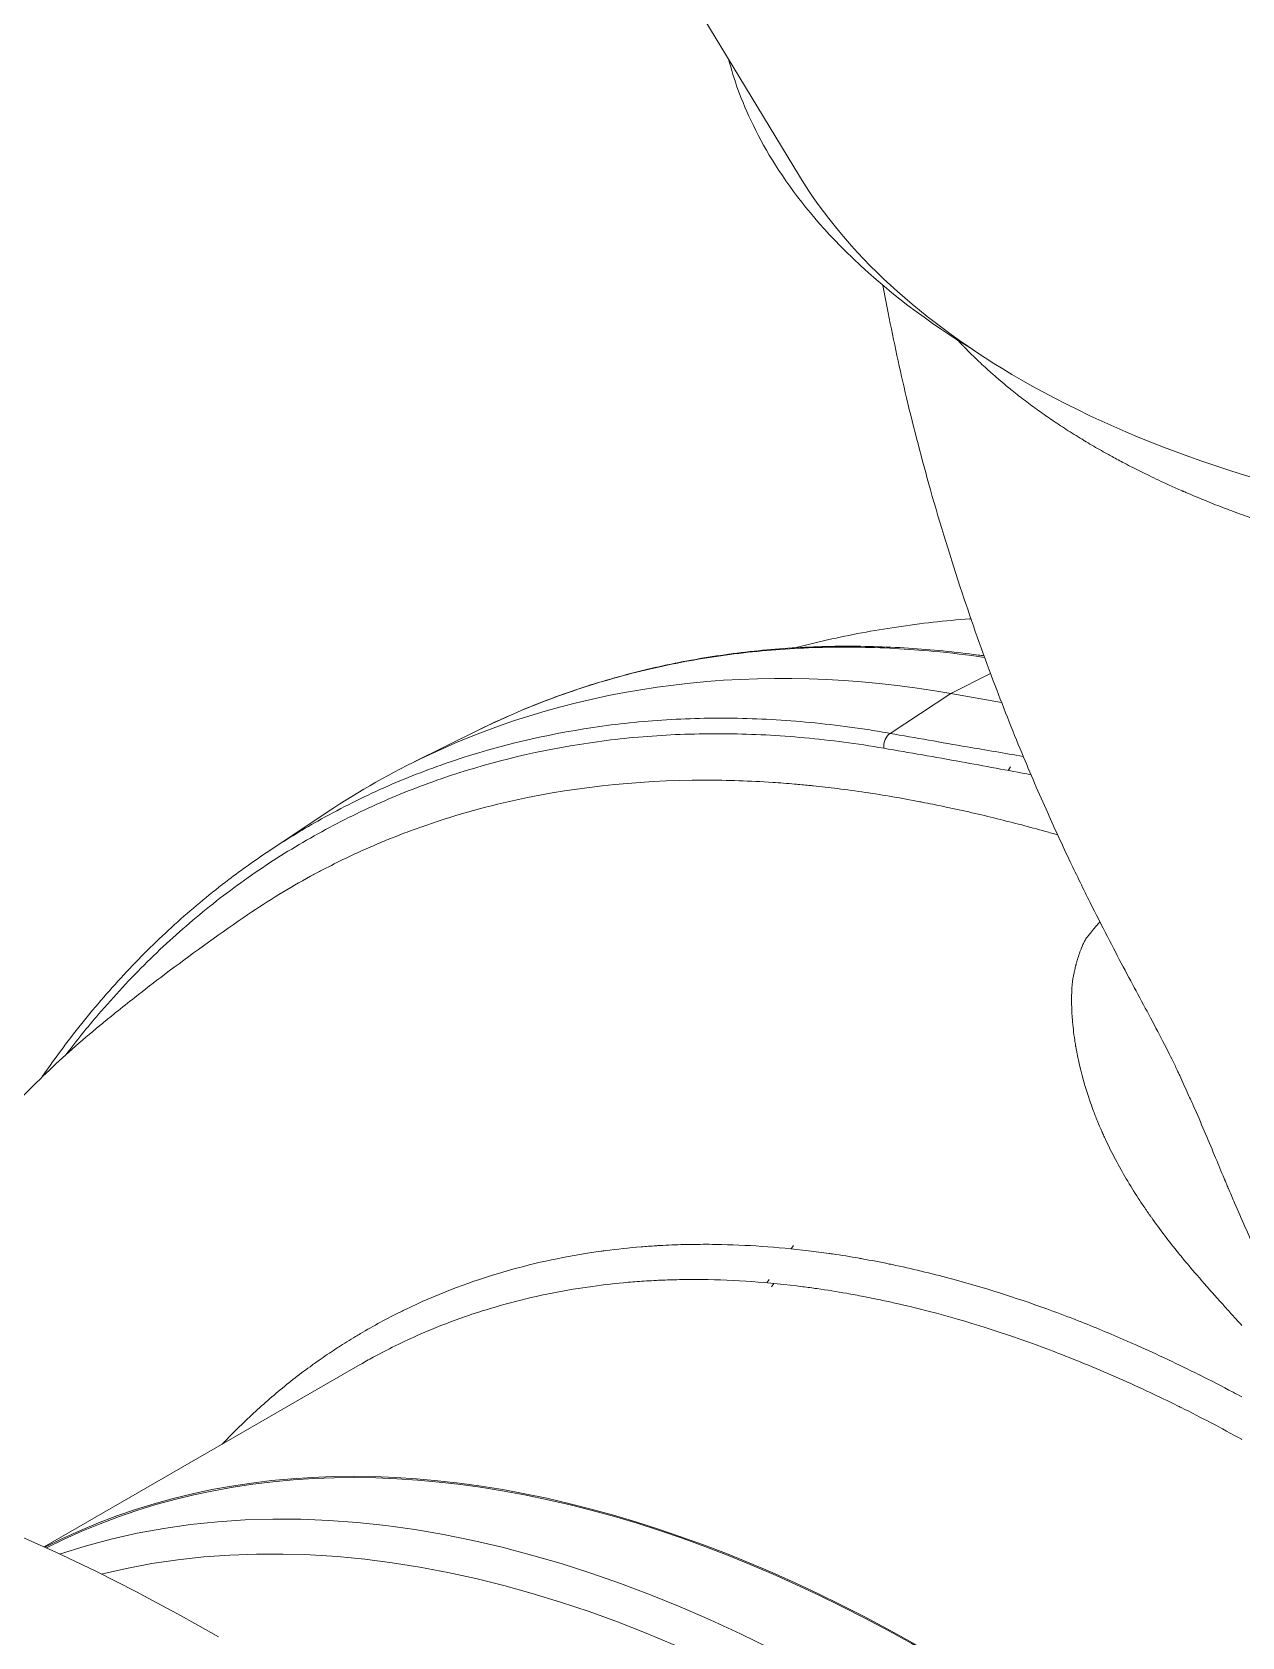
# Model space of a CAD drawing. Header units: millimetres. Extents: x -2122 to 22797, y 3569 to 89276.
# Drawn here: x 8869.5 to 9050.4, y 79889 to 80128.9 of the extents above; entities that cross this region are included whole.
import ezdxf

# ---------------------------------------------------------------- set-up
doc = ezdxf.new("R2010")
doc.units = ezdxf.units.MM
doc.header["$LTSCALE"] = 20
doc.layers.add('IA-TRAZ', color=8, linetype='Continuous', lineweight=5)

# ---------------------------------------------------------------- blocks, each defined once
blk = doc.blocks.new('A$C6cb7b9ed')
at = {"color": 0, "linetype": 'Continuous', "lineweight": 0, "extrusion": (2.77556e-16, 0.816497, 0.57735)}
for p, q in [((514.46, 4140.92), (420.09, 4296.63)), ((543.02, 4066.54), (537.08, 4063.56)), ((527.99, 4057.6), (537.08, 4063.56)), ((537.08, 4063.56), (544.66, 4062.23)), ((456.88, 4053.34), (466.43, 4058.07)), ((545.65, 4052.06), (545.99, 4052.58)), ((435.15, 4040.01), (444, 4045.9)), ((513.21, 3980.54), (513.58, 3981.03)), ((509.58, 3975.47), (509.93, 3975.98)), ((510.63, 3975.37), (510.29, 3974.86)), ((401.57, 3935.97), (448.78, 3963.23))]:
    blk.add_line(p, q, dxfattribs=at)
at = {"color": 0, "linetype": 'Continuous', "lineweight": 0, "extrusion": (-9.71871e-17, 5.55112e-17, -1)}
blk.add_ellipse((646.6, 4167.61), major_axis=(140, 0), ratio=0.57735, start_param=0.282731, end_param=2.356194, dxfattribs=at)
at = {"color": 0, "linetype": 'Continuous', "lineweight": 0, "extrusion": (-1.51261e-17, 1.66533e-16, -1)}
blk.add_ellipse((646.6, 4167.61), major_axis=(-140, 0), ratio=0.57735, start_param=-0.785398, end_param=-0.33657, dxfattribs=at)
at = {"color": 0, "linetype": 'Continuous', "lineweight": 0, "extrusion": (-1.5228e-16, 2.52711e-16, -1)}
blk.add_ellipse((528.53, 4055.86), major_axis=(0.35, 1.94), ratio=0.737115, start_param=-1.944951, end_param=-0.606338, dxfattribs=at)
at = {"color": 0, "linetype": 'Continuous', "lineweight": 0}
for centre, major_axis, start_param, end_param in [((398.33, 3620.46), (-174.62, 302.46), -0.785398, 5.497787), ((427.6, 3637.37), (-174.62, 302.46), -0.785398, 0), ((533.6, 3698.57), (-135.81, 235.23), -2.356194, -0.028271), ((533.6, 3698.57), (-135.71, 235.06), -2.356194, -0.029224), ((520, 3690.71), (-133.75, 231.66), -1.650408, -0.165325)]:
    blk.add_ellipse(centre, major_axis=major_axis, ratio=0.57735, start_param=start_param, end_param=end_param, dxfattribs=at)
at = {"color": 0, "linetype": 'Continuous', "lineweight": 0, "extrusion": (-5.92297e-17, 1.581e-16, -1)}
blk.add_ellipse((522.8, 3692.32), major_axis=(-135.71, 235.06), ratio=0.57735, start_param=0.116977, end_param=1.64996, dxfattribs=at)
at = {"color": 0, "linetype": 'Continuous', "lineweight": 0}
for points, knots in [([(540.37, 4114.97), (533.93, 4118.91), (527.3, 4123.77), (512.44, 4138.52), (507.72, 4147.06), (504.73, 4155.35), (504.26, 4156.86), (503.86, 4158.4)], [-18.439141, -18.439141, -18.439141, -18.439141, -15.500919, -15.500919, -11.101528, -11.101528, -10.148203, -10.148203, -10.148203, -10.148203]), ([(576.5, 3994.5), (575.49, 3996.97), (574.45, 3999.4), (573.12, 4002.4), (572.85, 4002.99), (572.13, 4004.59), (571.68, 4005.59), (571.24, 4006.54), (571.19, 4006.64), (571.1, 4006.84), (571.07, 4006.92), (570.99, 4007.08), (570.95, 4007.16), (570.79, 4007.51), (570.67, 4007.77), (570.15, 4008.85), (569.73, 4009.7), (568.64, 4011.82), (567.95, 4013.15), (566.51, 4015.85), (565.8, 4017.18), (564.34, 4019.9), (563.6, 4021.28), (562.07, 4024.17), (561.28, 4025.68), (559.62, 4028.9), (558.75, 4030.6), (556.9, 4034.32), (555.91, 4036.34), (553.79, 4040.8), (552.66, 4043.24), (550.24, 4048.64), (548.96, 4051.62), (546.23, 4058.19), (544.8, 4061.82), (541.78, 4069.81), (540.23, 4074.21), (537.07, 4083.72), (535.49, 4088.85), (532.75, 4098.58), (531.55, 4103.17), (529.46, 4111.99), (528.55, 4116.22), (527.45, 4121.83), (527.19, 4123.2), (526.94, 4124.58)], [0, 0, 0, 0, 10.000775, 10.000775, 12.375764, 12.375764, 16.030252, 16.030252, 16.482371, 16.482371, 17.021255, 17.021255, 17.658801, 17.658801, 19.571523, 19.571523, 25.313524, 25.313524, 32.875627, 32.875627, 39.157199, 39.157199, 44.87816, 44.87816, 50.648999, 50.648999, 56.785289, 56.785289, 63.789493, 63.789493, 72.021818, 72.021818, 81.825312, 81.825312, 93.560576, 93.560576, 107.570292, 107.570292, 123.718873, 123.718873, 138.081326, 138.081326, 151.301139, 151.301139, 155.585884, 155.585884, 155.585884, 155.585884]), ([(671.84, 4084.23), (671.5, 4084.15), (671.16, 4084.08), (670.83, 4084.01), (670.66, 4083.97), (670.49, 4083.94), (670.33, 4083.9), (670.26, 4083.89), (670.2, 4083.87), (670.14, 4083.86), (670.12, 4083.86), (670.1, 4083.85), (670.08, 4083.85), (670, 4083.83), (669.92, 4083.82), (669.85, 4083.8), (669.22, 4083.67), (668.6, 4083.54), (667.96, 4083.42), (667.13, 4083.25), (666.3, 4083.09), (665.45, 4082.94), (664.98, 4082.85), (664.52, 4082.77), (664.04, 4082.68), (663.22, 4082.54), (662.39, 4082.4), (661.54, 4082.26), (660.71, 4082.13), (659.87, 4082), (659.02, 4081.88), (658.86, 4081.86), (658.7, 4081.83), (658.54, 4081.81), (657.87, 4081.71), (657.18, 4081.62), (656.49, 4081.53), (656.22, 4081.5), (655.94, 4081.46), (655.65, 4081.42), (654.79, 4081.32), (653.91, 4081.21), (653.02, 4081.12), (652.14, 4081.02), (651.25, 4080.93), (650.36, 4080.85), (650.02, 4080.82), (649.69, 4080.79), (649.35, 4080.76), (648.43, 4080.68), (647.49, 4080.61), (646.54, 4080.54), (645.41, 4080.46), (644.27, 4080.4), (643.11, 4080.35), (643.05, 4080.34), (643, 4080.34), (642.94, 4080.34), (641.85, 4080.29), (640.74, 4080.25), (639.63, 4080.23), (638.68, 4080.21), (637.71, 4080.19), (636.75, 4080.19), (635.67, 4080.19), (634.58, 4080.2), (633.48, 4080.22), (632.87, 4080.24), (632.25, 4080.26), (631.64, 4080.28), (630.77, 4080.31), (629.91, 4080.35), (629.03, 4080.4), (628.93, 4080.4), (628.82, 4080.41), (628.71, 4080.41), (628.66, 4080.42), (628.61, 4080.42), (628.57, 4080.42), (628.56, 4080.42), (628.55, 4080.42), (628.55, 4080.42), (628.5, 4080.43), (628.45, 4080.43), (628.39, 4080.43), (627.9, 4080.46), (627.41, 4080.49), (626.92, 4080.53), (626.43, 4080.56), (625.93, 4080.6), (625.45, 4080.64), (624.48, 4080.71), (623.53, 4080.79), (622.58, 4080.88), (621.62, 4080.97), (620.67, 4081.06), (619.74, 4081.17), (619.16, 4081.23), (618.59, 4081.29), (618.02, 4081.36), (617.89, 4081.38), (617.76, 4081.39), (617.64, 4081.41), (616.61, 4081.53), (615.6, 4081.67), (614.6, 4081.81), (613.67, 4081.94), (612.74, 4082.08), (611.83, 4082.22), (611.66, 4082.25), (611.48, 4082.28), (611.31, 4082.31), (610.39, 4082.45), (609.5, 4082.61), (608.61, 4082.77), (608.55, 4082.78), (608.49, 4082.79), (608.43, 4082.8), (608.37, 4082.81), (608.3, 4082.82), (608.24, 4082.83), (608.22, 4082.84), (608.2, 4082.84), (608.18, 4082.84), (608.08, 4082.86), (607.99, 4082.88), (607.9, 4082.9), (606.7, 4083.12), (605.51, 4083.35), (604.33, 4083.59), (603.1, 4083.85), (601.89, 4084.11), (600.69, 4084.39), (599.78, 4084.6), (598.88, 4084.81), (598, 4085.03), (597.58, 4085.13), (597.17, 4085.23), (596.76, 4085.34), (595.86, 4085.57), (594.96, 4085.8), (594.08, 4086.04), (593.32, 4086.25), (592.57, 4086.46), (591.82, 4086.67), (591.3, 4086.82), (590.78, 4086.97), (590.27, 4087.12), (589.94, 4087.22), (589.62, 4087.31), (589.29, 4087.41), (589.28, 4087.41), (589.27, 4087.42), (589.26, 4087.42), (589.04, 4087.49), (588.82, 4087.56), (588.6, 4087.62), (588.51, 4087.65), (588.42, 4087.68), (588.34, 4087.7), (587.45, 4087.98), (586.56, 4088.26), (585.68, 4088.55), (584.96, 4088.78), (584.24, 4089.02), (583.52, 4089.27), (583.5, 4089.27), (583.49, 4089.28), (583.48, 4089.28), (582.56, 4089.59), (581.64, 4089.92), (580.73, 4090.25), (579.85, 4090.57), (578.96, 4090.9), (578.08, 4091.23), (577.13, 4091.6), (576.17, 4091.97), (575.23, 4092.36), (574.35, 4092.71), (573.48, 4093.08), (572.61, 4093.45), (572.42, 4093.53), (572.23, 4093.61), (572.04, 4093.69), (572, 4093.71), (571.96, 4093.73), (571.93, 4093.74), (571.89, 4093.76), (571.86, 4093.77), (571.82, 4093.79), (571.76, 4093.81), (571.7, 4093.84), (571.64, 4093.86), (571.56, 4093.9), (571.48, 4093.93), (571.41, 4093.97), (570.8, 4094.23), (570.2, 4094.5), (569.6, 4094.77), (568.64, 4095.21), (567.67, 4095.67), (566.71, 4096.13), (565.89, 4096.53), (565.08, 4096.93), (564.26, 4097.35), (563.85, 4097.56), (563.43, 4097.78), (563.02, 4097.99), (562.4, 4098.32), (561.79, 4098.65), (561.17, 4098.98), (560.93, 4099.12), (560.68, 4099.25), (560.44, 4099.39), (559.67, 4099.81), (558.91, 4100.25), (558.15, 4100.69), (557.79, 4100.91), (557.42, 4101.12), (557.06, 4101.34), (557.01, 4101.37), (556.95, 4101.41), (556.9, 4101.44), (556.89, 4101.44), (556.88, 4101.45), (556.87, 4101.46), (556.81, 4101.49), (556.75, 4101.53), (556.69, 4101.57), (555.89, 4102.05), (555.11, 4102.54), (554.33, 4103.04), (553.59, 4103.52), (552.84, 4104.01), (552.11, 4104.51), (552.1, 4104.52), (552.08, 4104.53), (552.07, 4104.54), (551.36, 4105.03), (550.65, 4105.52), (549.96, 4106.03), (549.27, 4106.52), (548.6, 4107.02), (547.94, 4107.53), (547.29, 4108.02), (546.66, 4108.52), (546.03, 4109.03), (545.89, 4109.14), (545.75, 4109.26), (545.61, 4109.37), (545.22, 4109.69), (544.84, 4110.01), (544.46, 4110.33), (544.42, 4110.37), (544.38, 4110.4), (544.34, 4110.44), (544.33, 4110.44), (544.32, 4110.45), (544.31, 4110.46), (544.27, 4110.49), (544.23, 4110.53), (544.19, 4110.56), (544.14, 4110.61), (544.09, 4110.65), (544.04, 4110.69), (543.94, 4110.78), (543.84, 4110.86), (543.74, 4110.95), (543.55, 4111.12), (543.35, 4111.29), (543.16, 4111.46), (542.51, 4112.03), (541.88, 4112.61), (541.26, 4113.2), (541.13, 4113.33), (541, 4113.45), (540.87, 4113.58), (540.31, 4114.12), (539.75, 4114.67), (539.21, 4115.22), (539.18, 4115.26), (539.14, 4115.3), (539.1, 4115.34), (539.09, 4115.35), (539.08, 4115.36), (539.07, 4115.37), (539.02, 4115.42), (538.97, 4115.48), (538.92, 4115.53), (538.84, 4115.61), (538.77, 4115.69), (538.69, 4115.76), (538.63, 4115.82), (538.58, 4115.88), (538.52, 4115.94), (538.4, 4116.07), (538.29, 4116.19), (538.17, 4116.31), (538.15, 4116.34), (538.12, 4116.37), (538.09, 4116.4)], [0.1192307, 0.1192307, 0.1192307, 0.1192307, 0.1226397, 0.1226397, 0.1226397, 0.1243442, 0.1243442, 0.1243442, 0.124979, 0.124979, 0.124979, 0.1251964, 0.1251964, 0.1251964, 0.1260487, 0.1260487, 0.1260487, 0.1328666, 0.1328666, 0.1328666, 0.1416881, 0.1416881, 0.1416881, 0.1465026, 0.1465026, 0.1465026, 0.1549023, 0.1549023, 0.1549023, 0.163139, 0.163139, 0.163139, 0.1646525, 0.1646525, 0.1646525, 0.1711519, 0.1711519, 0.1711519, 0.1737746, 0.1737746, 0.1737746, 0.1818867, 0.1818867, 0.1818867, 0.1898727, 0.1898727, 0.1898727, 0.1928372, 0.1928372, 0.1928372, 0.2010465, 0.2010465, 0.2010465, 0.2107918, 0.2107918, 0.2107918, 0.2112579, 0.2112579, 0.2112579, 0.2204657, 0.2204657, 0.2204657, 0.2283185, 0.2283185, 0.2283185, 0.2370748, 0.2370748, 0.2370748, 0.2419544, 0.2419544, 0.2419544, 0.2487724, 0.2487724, 0.2487724, 0.2496247, 0.2496247, 0.2496247, 0.2499955, 0.2499955, 0.2499955, 0.2500508, 0.2500508, 0.2500508, 0.2504769, 0.2504769, 0.2504769, 0.2546638, 0.2546638, 0.2546638, 0.2588927, 0.2588927, 0.2588927, 0.2672423, 0.2672423, 0.2672423, 0.27573, 0.27573, 0.27573, 0.2809554, 0.2809554, 0.2809554, 0.2821402, 0.2821402, 0.2821402, 0.2916109, 0.2916109, 0.2916109, 0.3005351, 0.3005351, 0.3005351, 0.3022467, 0.3022467, 0.3022467, 0.3112317, 0.3112317, 0.3112317, 0.3118388, 0.3118388, 0.3118388, 0.3124976, 0.3124976, 0.3124976, 0.3126911, 0.3126911, 0.3126911, 0.3135433, 0.3135433, 0.3135433, 0.3247763, 0.3247763, 0.3247763, 0.3364563, 0.3364563, 0.3364563, 0.3452694, 0.3452694, 0.3452694, 0.3493668, 0.3493668, 0.3493668, 0.3583828, 0.3583828, 0.3583828, 0.3660967, 0.3660967, 0.3660967, 0.3714962, 0.3714962, 0.3714962, 0.3749052, 0.3749052, 0.3749052, 0.3750105, 0.3750105, 0.3750105, 0.3773805, 0.3773805, 0.3773805, 0.3783142, 0.3783142, 0.3783142, 0.3877928, 0.3877928, 0.3877928, 0.3955082, 0.3955082, 0.3955082, 0.3956504, 0.3956504, 0.3956504, 0.4054964, 0.4054964, 0.4054964, 0.4150489, 0.4150489, 0.4150489, 0.425425, 0.425425, 0.425425, 0.4350176, 0.4350176, 0.4350176, 0.4371193, 0.4371193, 0.4371193, 0.4375196, 0.4375196, 0.4375196, 0.4379716, 0.4379716, 0.4379716, 0.4386965, 0.4386965, 0.4386965, 0.4396761, 0.4396761, 0.4396761, 0.4470694, 0.4470694, 0.4470694, 0.4589807, 0.4589807, 0.4589807, 0.4690689, 0.4690689, 0.4690689, 0.4742327, 0.4742327, 0.4742327, 0.4819486, 0.4819486, 0.4819486, 0.4850265, 0.4850265, 0.4850265, 0.4947021, 0.4947021, 0.4947021, 0.4993335, 0.4993335, 0.4993335, 0.50003, 0.50003, 0.50003, 0.5001857, 0.5001857, 0.5001857, 0.501038, 0.501038, 0.501038, 0.5121075, 0.5121075, 0.5121075, 0.5227659, 0.5227659, 0.5227659, 0.5229761, 0.5229761, 0.5229761, 0.5333489, 0.5333489, 0.5333489, 0.5435068, 0.5435068, 0.5435068, 0.5533843, 0.5533843, 0.5533843, 0.5555819, 0.5555819, 0.5555819, 0.5617347, 0.5617347, 0.5617347, 0.5623999, 0.5623999, 0.5623999, 0.5625348, 0.5625348, 0.5625348, 0.5632521, 0.5632521, 0.5632521, 0.5641044, 0.5641044, 0.5641044, 0.5658089, 0.5658089, 0.5658089, 0.5692179, 0.5692179, 0.5692179, 0.5804676, 0.5804676, 0.5804676, 0.5828538, 0.5828538, 0.5828538, 0.5930808, 0.5930808, 0.5930808, 0.593776, 0.593776, 0.593776, 0.5939331, 0.5939331, 0.5939331, 0.5947853, 0.5947853, 0.5947853, 0.5960098, 0.5960098, 0.5960098, 0.5969709, 0.5969709, 0.5969709, 0.5989531, 0.5989531, 0.5989531, 0.5994036, 0.5994036, 0.5994036, 0.5994036]), ([(513.74, 4070.39), (515.37, 4070.81), (517, 4071.21), (522.05, 4072.34), (525.5, 4072.98), (532.59, 4074.04), (536.23, 4074.45), (539.95, 4074.73), (540.01, 4074.73), (540.08, 4074.74)], [47.07772, 47.07772, 47.07772, 47.07772, 54.21338, 54.21338, 69.093454, 69.093454, 84.526995, 84.526995, 84.784177, 84.784177, 84.784177, 84.784177]), ([(542.13, 4068.96), (539.57, 4069.33), (537.03, 4069.63), (530.6, 4070.23), (526.72, 4070.44), (519.08, 4070.53), (515.32, 4070.42), (507.89, 4069.89), (504.24, 4069.47), (497.07, 4068.33), (493.56, 4067.61), (486.65, 4065.88), (483.26, 4064.87), (475.28, 4062.11), (470.78, 4060.22), (466.43, 4058.07)], [0.00330442, 0.00330442, 0.00330442, 0.00330442, 0.00915733, 0.00915733, 0.01831473, 0.01831473, 0.02747212, 0.02747212, 0.03662951, 0.03662951, 0.04578691, 0.04578691, 0.0549443, 0.0549443, 0.06775336, 0.06775336, 0.06775336, 0.06775336]), ([(466.44, 4058.07), (468.19, 4058.94), (469.96, 4059.76), (474.74, 4061.83), (477.79, 4063.01), (484.01, 4065.12), (487.18, 4066.05), (493.61, 4067.65), (496.87, 4068.33), (503.47, 4069.42), (506.81, 4069.84), (513.55, 4070.42), (516.95, 4070.59), (523.8, 4070.65), (527.25, 4070.56), (534.19, 4070.13), (537.68, 4069.78), (541.48, 4069.27), (541.76, 4069.24), (542.04, 4069.2)], [0, 0, 0, 0, 10.001031, 10.001031, 26.688686, 26.688686, 43.348492, 43.348492, 59.90569, 59.90569, 76.325753, 76.325753, 92.580411, 92.580411, 108.644313, 108.644313, 124.509152, 124.509152, 125.76343, 125.76343, 125.76343, 125.76343]), ([(444, 4045.9), (448.65, 4049), (453.52, 4051.76), (481.49, 4065.04), (508.32, 4068.6), (537.08, 4063.56)], [0.94098468, 0.94098468, 0.94098468, 0.94098468, 0.95566223, 0.95566223, 1.02215097, 1.02215097, 1.02215097, 1.02215097]), ([(435.12, 4039.99), (437.51, 4041.58), (439.95, 4043.08), (445.47, 4046.19), (448.57, 4047.76), (454.92, 4050.63), (458.18, 4051.93), (468.17, 4055.39), (475.08, 4057.13), (484.04, 4058.56), (485.85, 4058.81), (489.51, 4059.23), (491.35, 4059.4), (496.92, 4059.8), (500.68, 4059.91), (508.31, 4059.81), (512.17, 4059.6), (518.05, 4059.04), (520.02, 4058.81), (523, 4058.41), (523.99, 4058.26), (525.99, 4057.95), (526.99, 4057.78), (527.99, 4057.6)], [0.21180381, 0.21180381, 0.21180381, 0.21180381, 0.21933369, 0.21933369, 0.22847259, 0.22847259, 0.23761149, 0.23761149, 0.2558893, 0.2558893, 0.26045875, 0.26045875, 0.2650282, 0.2650282, 0.27416711, 0.27416711, 0.28330601, 0.28330601, 0.28787546, 0.28787546, 0.29016019, 0.29016019, 0.29244491, 0.29244491, 0.29244491, 0.29244491]), ([(527.06, 4055.38), (523.08, 4056.07), (519.12, 4056.58), (511.33, 4057.3), (507.49, 4057.5), (499.9, 4057.58), (496.15, 4057.47), (490.61, 4057.07), (488.77, 4056.9), (485.14, 4056.48), (483.34, 4056.23), (474.41, 4054.82), (467.53, 4053.1), (457.58, 4049.66), (454.34, 4048.38), (448.01, 4045.53), (444.93, 4043.97), (438.9, 4040.58), (435.96, 4038.75), (430.24, 4034.81), (427.46, 4032.72), (422.09, 4028.27), (419.48, 4025.91), (415.71, 4022.19), (414.47, 4020.92), (412.04, 4018.31), (410.85, 4016.97), (408, 4013.64), (406.36, 4011.61), (404.78, 4009.53)], [0, 0, 0, 0, 0.0091128, 0.0091128, 0.0182256, 0.0182256, 0.0273385, 0.0273385, 0.0318949, 0.0318949, 0.0364513, 0.0364513, 0.0546769, 0.0546769, 0.0637897, 0.0637897, 0.0729026, 0.0729026, 0.0820154, 0.0820154, 0.0911282, 0.0911282, 0.100241, 0.100241, 0.1047974, 0.1047974, 0.1093539, 0.1093539, 0.1158978, 0.1158978, 0.1158978, 0.1158978]), ([(527.99, 4057.6), (531.82, 4056.92), (535.67, 4056.25), (539.53, 4055.58), (542.32, 4055.11), (545.11, 4054.63), (547.91, 4054.16)], [0, 0, 0, 0, 0.00873964, 0.00873964, 0.00873964, 0.01505036, 0.01505036, 0.01505036, 0.01505036]), ([(549.07, 4051.41), (545.58, 4052.08), (542.09, 4052.72), (534.74, 4054.05), (530.89, 4054.73), (527.06, 4055.38)], [0.00088185, 0.00088185, 0.00088185, 0.00088185, 0.00874393, 0.00874393, 0.01748786, 0.01748786, 0.01748786, 0.01748786]), ([(553.05, 4042.43), (552.44, 4042.61), (551.84, 4042.78), (551.24, 4042.94), (550.05, 4043.27), (548.86, 4043.59), (547.67, 4043.91), (546.44, 4044.23), (545.22, 4044.54), (544, 4044.84), (542.74, 4045.15), (541.49, 4045.45), (540.24, 4045.74), (538.95, 4046.03), (537.66, 4046.32), (536.38, 4046.59), (535.31, 4046.81), (534.24, 4047.03), (533.17, 4047.24), (532.92, 4047.29), (532.68, 4047.34), (532.44, 4047.38), (531.09, 4047.64), (529.75, 4047.89), (528.41, 4048.12), (527.04, 4048.35), (525.67, 4048.57), (524.3, 4048.77), (522.91, 4048.98), (521.51, 4049.17), (520.12, 4049.35), (518.91, 4049.5), (517.7, 4049.64), (516.49, 4049.76), (516.29, 4049.78), (516.08, 4049.8), (515.87, 4049.82), (515.15, 4049.9), (514.44, 4049.96), (513.72, 4050.03), (512.63, 4050.12), (511.55, 4050.2), (510.46, 4050.27), (507.06, 4050.5), (503.69, 4050.61), (500.36, 4050.61), (489.88, 4050.6), (479.79, 4049.47), (470.2, 4047.21), (465.39, 4046.08), (460.71, 4044.67), (456.17, 4042.98), (455.2, 4042.62), (454.24, 4042.24), (453.28, 4041.86), (452.48, 4041.53), (451.68, 4041.2), (450.89, 4040.86), (449.28, 4040.17), (447.69, 4039.44), (446.12, 4038.67), (445.03, 4038.15), (443.95, 4037.6), (442.88, 4037.04), (442.38, 4036.77), (441.87, 4036.5), (441.37, 4036.23), (439.78, 4035.36), (438.21, 4034.45), (436.66, 4033.51), (435.08, 4032.55), (433.53, 4031.55), (432, 4030.51), (431.76, 4030.35), (431.52, 4030.19), (431.28, 4030.02)], [1.063408, 1.063408, 1.063408, 1.063408, 1.197062, 1.197062, 1.197062, 1.461512, 1.461512, 1.461512, 1.734226, 1.734226, 1.734226, 2.015109, 2.015109, 2.015109, 2.304066, 2.304066, 2.304066, 2.545696, 2.545696, 2.545696, 2.601, 2.601, 2.601, 2.905776, 2.905776, 2.905776, 3.218263, 3.218263, 3.218263, 3.538399, 3.538399, 3.538399, 3.818259, 3.818259, 3.818259, 3.866342, 3.866342, 3.866342, 4.033313, 4.033313, 4.033313, 4.287601, 4.287601, 4.287601, 5.087325, 5.087325, 5.087325, 7.604999, 7.604999, 7.604999, 8.867793, 8.867793, 8.867793, 9.136969, 9.136969, 9.136969, 9.363132, 9.363132, 9.363132, 9.822125, 9.822125, 9.822125, 10.139592, 10.139592, 10.139592, 10.29003, 10.29003, 10.29003, 10.766869, 10.766869, 10.766869, 11.252619, 11.252619, 11.252619, 11.328847, 11.328847, 11.328847, 11.328847]), ([(401.18, 4006.15), (401.22, 4006.21), (401.26, 4006.27), (403.31, 4009.23), (405.4, 4012.02), (409.74, 4017.39), (411.99, 4019.96), (416.65, 4024.87), (419.05, 4027.21), (423.99, 4031.65), (426.53, 4033.75), (431.1, 4037.22), (433.09, 4038.63), (435.12, 4039.99)], [337.202511, 337.202511, 337.202511, 337.202511, 337.556507, 337.556507, 354.562642, 354.562642, 371.494295, 371.494295, 388.365939, 388.365939, 405.125122, 405.125122, 417.631231, 417.631231, 417.631231, 417.631231]), ([(363.76, 3949.7), (365.25, 3953.31), (366.84, 3956.87), (370.29, 3964), (372.17, 3967.57), (376.12, 3974.49), (378.19, 3977.84), (382.5, 3984.29), (384.74, 3987.4), (389.38, 3993.37), (391.77, 3996.23), (396.71, 4001.7), (399.26, 4004.32), (404.43, 4009.26), (407.02, 4011.57), (410.14, 4014.14), (410.4, 4014.36), (410.68, 4014.58), (410.68, 4014.59), (410.69, 4014.6), (410.7, 4014.6), (410.8, 4014.68), (410.95, 4014.81), (411.46, 4015.22), (411.85, 4015.54), (413.19, 4016.61), (414.14, 4017.37), (416.57, 4019.27), (418.05, 4020.41), (423.39, 4024.45), (427.31, 4027.28), (431.28, 4030.02)], [425.831837, 425.831837, 425.831837, 425.831837, 441.396031, 441.396031, 457.75684, 457.75684, 473.865542, 473.865542, 489.709853, 489.709853, 505.270406, 505.270406, 520.659634, 520.659634, 535.705965, 535.705965, 537.09564, 537.09564, 537.12821, 537.12821, 537.143835, 537.143835, 537.643944, 537.643944, 539.145786, 539.145786, 542.795685, 542.795685, 548.410004, 548.410004, 562.906824, 562.906824, 562.906824, 562.906824]), ([(580.58, 3969.09), (580.04, 3969.67), (579.42, 3970.35), (578.72, 3971.13), (578.29, 3971.6), (577.84, 3972.11), (577.35, 3972.65), (577.1, 3972.93), (576.84, 3973.21), (576.58, 3973.51), (576.45, 3973.65), (576.32, 3973.8), (576.18, 3973.96), (576.03, 3974.12), (575.89, 3974.28), (575.75, 3974.44), (574.64, 3975.7), (573.72, 3976.77), (572.97, 3977.66), (572.6, 3978.1), (572.27, 3978.49), (571.98, 3978.83), (571.84, 3979.01), (571.71, 3979.17), (571.59, 3979.31), (571.53, 3979.39), (571.47, 3979.46), (571.41, 3979.53), (571.4, 3979.54), (571.38, 3979.56), (571.37, 3979.58), (571.36, 3979.6), (571.35, 3979.61), (571.33, 3979.63), (571.32, 3979.64), (571.31, 3979.66), (571.29, 3979.67), (571.28, 3979.68), (571.28, 3979.7), (571.27, 3979.71), (571.25, 3979.73), (571.2, 3979.79), (571.16, 3979.84), (569.67, 3981.67), (568.3, 3983.48), (567.05, 3985.25), (566.97, 3985.36), (566.89, 3985.47), (566.81, 3985.58), (566.73, 3985.7), (566.64, 3985.82), (566.56, 3985.94), (566.39, 3986.18), (566.22, 3986.43), (566.06, 3986.67), (565.73, 3987.15), (565.41, 3987.63), (565.1, 3988.11), (564.47, 3989.08), (563.88, 3990.04), (563.31, 3991), (562.74, 3991.96), (562.2, 3992.93), (561.69, 3993.88), (561.19, 3994.83), (560.73, 3995.76), (560.29, 3996.69), (560.18, 3996.92), (560.07, 3997.16), (559.96, 3997.39), (559.91, 3997.51), (559.86, 3997.62), (559.81, 3997.74), (559.78, 3997.8), (559.75, 3997.86), (559.73, 3997.91), (559.71, 3997.94), (559.7, 3997.98), (559.69, 3998.01), (559.67, 3998.04), (559.66, 3998.07), (559.64, 3998.1), (559.42, 3998.61), (559.21, 3999.12), (559, 3999.63), (558.76, 4000.21), (558.54, 4000.78), (558.32, 4001.36), (558.16, 4001.8), (558, 4002.24), (557.85, 4002.68), (557.15, 4004.71), (556.58, 4006.74), (556.15, 4008.73), (556.12, 4008.86), (556.09, 4008.99), (556.07, 4009.12), (555.99, 4009.49), (555.92, 4009.85), (555.85, 4010.22), (555.83, 4010.34), (555.81, 4010.46), (555.79, 4010.58), (555.78, 4010.65), (555.76, 4010.71), (555.75, 4010.77), (555.74, 4010.83), (555.73, 4010.89), (555.72, 4010.96), (555.68, 4011.22), (555.64, 4011.49), (555.6, 4011.75), (555.44, 4012.8), (555.32, 4013.84), (555.24, 4014.85), (555.22, 4015.1), (555.21, 4015.35), (555.19, 4015.6), (555.19, 4015.72), (555.18, 4015.85), (555.17, 4015.97), (555.17, 4016.03), (555.17, 4016.09), (555.17, 4016.16), (555.16, 4016.22), (555.16, 4016.3), (555.16, 4016.37), (555.15, 4016.58), (555.14, 4016.79), (555.14, 4016.99), (555.13, 4017.36), (555.13, 4017.72), (555.13, 4018.06), (555.13, 4018.37), (555.14, 4018.67), (555.15, 4018.96), (555.16, 4019.15), (555.17, 4019.34), (555.18, 4019.51), (555.18, 4019.62), (555.19, 4019.73), (555.2, 4019.84), (555.2, 4019.9), (555.21, 4019.95), (555.21, 4020), (555.21, 4020.03), (555.21, 4020.05), (555.22, 4020.08), (555.22, 4020.09), (555.22, 4020.11), (555.22, 4020.12), (555.22, 4020.12), (555.22, 4020.13), (555.22, 4020.14), (555.23, 4020.26), (555.25, 4020.4), (555.27, 4020.55), (555.28, 4020.63), (555.29, 4020.71), (555.3, 4020.79), (555.32, 4020.92), (555.34, 4021.01), (555.36, 4021.13), (555.38, 4021.23), (555.41, 4021.34), (555.43, 4021.45), (555.47, 4021.65), (555.51, 4021.86), (555.56, 4022.08), (555.61, 4022.31), (555.67, 4022.54), (555.73, 4022.78), (555.73, 4022.8), (555.74, 4022.81), (555.74, 4022.83), (555.74, 4022.84), (555.75, 4022.85), (555.75, 4022.87), (555.76, 4022.89), (555.76, 4022.91), (555.77, 4022.93), (555.78, 4022.97), (555.79, 4023.01), (555.8, 4023.05), (555.82, 4023.13), (555.84, 4023.22), (555.87, 4023.3), (555.91, 4023.46), (555.96, 4023.62), (556.01, 4023.78), (556.1, 4024.09), (556.2, 4024.4), (556.3, 4024.7), (556.41, 4025), (556.51, 4025.29), (556.62, 4025.57), (556.63, 4025.59), (556.64, 4025.6), (556.64, 4025.61), (556.68, 4025.71), (556.72, 4025.8), (556.76, 4025.9), (556.8, 4025.99), (556.85, 4026.1), (556.89, 4026.19), (556.93, 4026.26), (556.97, 4026.34), (557.02, 4026.43), (557.05, 4026.5), (557.09, 4026.57), (557.14, 4026.65), (557.15, 4026.67), (557.16, 4026.69), (557.17, 4026.71), (557.17, 4026.71), (557.18, 4026.72), (557.18, 4026.73), (557.19, 4026.74), (557.19, 4026.74), (557.19, 4026.74), (557.19, 4026.75), (557.2, 4026.76), (557.21, 4026.77), (557.24, 4026.82), (557.29, 4026.9), (557.38, 4027.01), (557.39, 4027.03), (557.4, 4027.05), (557.41, 4027.06), (557.49, 4027.17), (557.58, 4027.28), (557.69, 4027.43), (557.84, 4027.62), (558.03, 4027.85), (558.26, 4028.14), (558.27, 4028.15), (558.28, 4028.16), (558.29, 4028.16), (558.4, 4028.3), (558.53, 4028.45), (558.66, 4028.61), (558.73, 4028.69), (558.8, 4028.77), (558.87, 4028.86), (558.91, 4028.9), (558.95, 4028.95), (558.99, 4028.99), (559.01, 4029.01), (559.02, 4029.03), (559.04, 4029.06), (559.05, 4029.07), (559.06, 4029.08), (559.07, 4029.09), (559.08, 4029.1), (559.09, 4029.11), (559.1, 4029.12), (559.13, 4029.15), (559.15, 4029.18), (559.18, 4029.21), (559.24, 4029.28), (559.3, 4029.35), (559.36, 4029.42)], [0.2013622, 0.2013622, 0.2013622, 0.2013622, 0.2251717, 0.2251717, 0.2251717, 0.2396229, 0.2396229, 0.2396229, 0.247006, 0.247006, 0.247006, 0.2506451, 0.2506451, 0.2506451, 0.2542842, 0.2542842, 0.2542842, 0.2833967, 0.2833967, 0.2833967, 0.2979529, 0.2979529, 0.2979529, 0.3052311, 0.3052311, 0.3052311, 0.3088701, 0.3088701, 0.3088701, 0.3098573, 0.3098573, 0.3098573, 0.3106897, 0.3106897, 0.3106897, 0.3115994, 0.3115994, 0.3115994, 0.3122818, 0.3122818, 0.3122818, 0.3136974, 0.3136974, 0.3136974, 0.3707342, 0.3707342, 0.3707342, 0.3743733, 0.3743733, 0.3743733, 0.3780124, 0.3780124, 0.3780124, 0.3852905, 0.3852905, 0.3852905, 0.3998467, 0.3998467, 0.3998467, 0.4289593, 0.4289593, 0.4289593, 0.458336, 0.458336, 0.458336, 0.4871843, 0.4871843, 0.4871843, 0.4944624, 0.4944624, 0.4944624, 0.4981015, 0.4981015, 0.4981015, 0.499921, 0.499921, 0.499921, 0.5008308, 0.5008308, 0.5008308, 0.5017406, 0.5017406, 0.5017406, 0.5162968, 0.5162968, 0.5162968, 0.5328307, 0.5328307, 0.5328307, 0.5454093, 0.5454093, 0.5454093, 0.6036344, 0.6036344, 0.6036344, 0.60747, 0.60747, 0.60747, 0.6181906, 0.6181906, 0.6181906, 0.6218297, 0.6218297, 0.6218297, 0.6236492, 0.6236492, 0.6236492, 0.6254687, 0.6254687, 0.6254687, 0.6327469, 0.6327469, 0.6327469, 0.6618594, 0.6618594, 0.6618594, 0.6691375, 0.6691375, 0.6691375, 0.6727766, 0.6727766, 0.6727766, 0.6745961, 0.6745961, 0.6745961, 0.6764156, 0.6764156, 0.6764156, 0.6815, 0.6815, 0.6815, 0.6909719, 0.6909719, 0.6909719, 0.6997724, 0.6997724, 0.6997724, 0.7055282, 0.7055282, 0.7055282, 0.7091672, 0.7091672, 0.7091672, 0.7109868, 0.7109868, 0.7109868, 0.7118965, 0.7118965, 0.7118965, 0.7123514, 0.7123514, 0.7123514, 0.7125789, 0.7125789, 0.7125789, 0.7200844, 0.7200844, 0.7200844, 0.7238079, 0.7238079, 0.7238079, 0.7290584, 0.7290584, 0.7290584, 0.7335403, 0.7335403, 0.7335403, 0.7413156, 0.7413156, 0.7413156, 0.7491969, 0.7491969, 0.7491969, 0.7496518, 0.7496518, 0.7496518, 0.7501067, 0.7501067, 0.7501067, 0.7510165, 0.7510165, 0.7510165, 0.752836, 0.752836, 0.752836, 0.7564688, 0.7564688, 0.7564688, 0.7637532, 0.7637532, 0.7637532, 0.7783095, 0.7783095, 0.7783095, 0.7928657, 0.7928657, 0.7928657, 0.793614, 0.793614, 0.793614, 0.7984057, 0.7984057, 0.7984057, 0.8031191, 0.8031191, 0.8031191, 0.807422, 0.807422, 0.807422, 0.811061, 0.811061, 0.811061, 0.8119708, 0.8119708, 0.8119708, 0.8124257, 0.8124257, 0.8124257, 0.81271, 0.81271, 0.81271, 0.8147001, 0.8147001, 0.8147001, 0.8219782, 0.8219782, 0.8219782, 0.8229774, 0.8229774, 0.8229774, 0.82867, 0.82867, 0.82867, 0.8363157, 0.8363157, 0.8363157, 0.8365345, 0.8365345, 0.8365345, 0.8401735, 0.8401735, 0.8401735, 0.8419638, 0.8419638, 0.8419638, 0.8429028, 0.8429028, 0.8429028, 0.8433577, 0.8433577, 0.8433577, 0.8435852, 0.8435852, 0.8435852, 0.8438126, 0.8438126, 0.8438126, 0.8448109, 0.8448109, 0.8448109, 0.8470742, 0.8470742, 0.8470742, 0.8470742]), ([(576.5, 3994.5), (576.92, 3993.49), (577.34, 3992.47), (577.92, 3991.09), (578.15, 3990.55), (578.42, 3989.94), (578.52, 3989.69), (578.56, 3989.59), (578.57, 3989.57), (578.61, 3989.47), (578.92, 3988.77), (579.22, 3988.05), (580.53, 3985.03), (581.63, 3982.52), (582.79, 3979.88)], [0.5908957, 0.5908957, 0.5908957, 0.5908957, 0.6119778, 0.6119778, 0.6194398, 0.6231708, 0.6245699, 0.6245699, 0.6250363, 0.6250363, 0.6269017, 0.6418257, 0.6418257, 0.696941, 0.696941, 0.696941, 0.696941]), ([(428.18, 3951.33), (428.7, 3951.89), (429.23, 3952.43), (429.99, 3953.21), (430.22, 3953.44), (432.03, 3955.22), (433.64, 3956.72), (436.94, 3959.57), (438.63, 3960.93), (440.78, 3962.54), (441.19, 3962.84), (441.85, 3963.32), (442.09, 3963.49), (443.15, 3964.24), (443.98, 3964.81), (445.05, 3965.52), (445.29, 3965.68), (446.38, 3966.38), (447.24, 3966.92), (448.34, 3967.58), (448.58, 3967.72), (450.8, 3969.04), (452.82, 3970.13), (455.12, 3971.26), (455.35, 3971.38), (459.99, 3973.61), (464.56, 3975.39), (469.51, 3976.89), (469.74, 3976.96), (474.29, 3978.29), (478.75, 3979.28), (483.83, 3980.05), (484.32, 3980.12), (485.02, 3980.22), (485.23, 3980.25), (487.21, 3980.5), (488.99, 3980.69), (491.52, 3980.9), (492.26, 3980.95), (493.19, 3981.01), (493.4, 3981.02), (494.79, 3981.1), (495.98, 3981.15), (497.38, 3981.18), (497.58, 3981.19), (498.99, 3981.21), (500.21, 3981.22), (501.63, 3981.21), (501.82, 3981.2), (506.53, 3981.13), (511.13, 3980.82), (516.82, 3980.13), (517.85, 3980), (519.05, 3979.82), (519.22, 3979.8), (520.7, 3979.58), (522.03, 3979.37), (523.52, 3979.11), (523.68, 3979.08), (525.18, 3978.81), (526.53, 3978.55), (528.03, 3978.24), (528.18, 3978.21), (531.21, 3977.57), (534.09, 3976.88), (537.11, 3976.07), (537.25, 3976.04), (542.03, 3974.74), (546.71, 3973.26), (552.74, 3971.08), (554.07, 3970.58), (555.5, 3970.03), (555.59, 3970), (558.07, 3969.03), (560.46, 3968.05), (563.48, 3966.74), (564.1, 3966.47), (564.79, 3966.16), (564.86, 3966.13), (566.42, 3965.43), (567.91, 3964.74), (569.47, 3964.01), (569.53, 3963.98), (571.09, 3963.24), (572.6, 3962.51), (574.15, 3961.73), (574.2, 3961.71), (575.93, 3960.85), (577.6, 3959.99), (579.71, 3958.87), (580.15, 3958.64), (580.58, 3958.4)], [0.2943383, 0.2943383, 0.2943383, 0.2943383, 0.2962992, 0.2962992, 0.2971528, 0.2971528, 0.3028693, 0.3028693, 0.3085411, 0.3085411, 0.3098855, 0.3098855, 0.3106597, 0.3106597, 0.3132822, 0.3132822, 0.3140364, 0.3140364, 0.3166787, 0.3166787, 0.3174132, 0.3174132, 0.3234718, 0.3234718, 0.3241666, 0.3241666, 0.3370581, 0.3370581, 0.3376736, 0.3376736, 0.3494087, 0.3494087, 0.3506443, 0.3506443, 0.3511805, 0.3511805, 0.3556411, 0.3556411, 0.3574372, 0.3574372, 0.357934, 0.357934, 0.3608336, 0.3608336, 0.3613107, 0.3613107, 0.36423, 0.36423, 0.3646875, 0.3646875, 0.375451, 0.375451, 0.3778154, 0.3778154, 0.3781944, 0.3781944, 0.3812118, 0.3812118, 0.3815712, 0.3815712, 0.3846083, 0.3846083, 0.3849479, 0.3849479, 0.3914034, 0.3914034, 0.3917014, 0.3917014, 0.4020733, 0.4020733, 0.4050018, 0.4050018, 0.4052083, 0.4052083, 0.4104528, 0.4104528, 0.4118046, 0.4118046, 0.4119618, 0.4119618, 0.4152068, 0.4152068, 0.4153385, 0.4153385, 0.4186093, 0.4186093, 0.4187153, 0.4187153, 0.4223446, 0.4223446, 0.4232799, 0.4232799, 0.4232799, 0.4232799]), ([(580.58, 3952.04), (580.57, 3952.05), (580.55, 3952.06), (577.51, 3953.74), (574.5, 3955.32), (571.32, 3956.91), (571.13, 3957), (569.58, 3957.77), (568.23, 3958.42), (565.33, 3959.78), (563.79, 3960.49), (559.18, 3962.52), (556.12, 3963.79), (552.71, 3965.1), (552.34, 3965.24), (546.24, 3967.55), (540.56, 3969.39), (534.38, 3971.05), (533.83, 3971.19), (531.25, 3971.85), (529.21, 3972.34), (526.77, 3972.86), (526.36, 3972.95), (525.32, 3973.17), (524.69, 3973.29), (523.21, 3973.58), (522.35, 3973.74), (520.02, 3974.15), (518.55, 3974.38), (516.38, 3974.7), (515.67, 3974.79), (509.85, 3975.54), (504.82, 3975.9), (499.04, 3975.95), (498.2, 3975.95), (496.8, 3975.94), (496.25, 3975.93), (494.82, 3975.89), (493.94, 3975.86), (492.57, 3975.79), (492.07, 3975.76), (490.66, 3975.68), (489.75, 3975.61), (487.05, 3975.38), (485.27, 3975.18), (482.55, 3974.8), (481.59, 3974.66), (476.38, 3973.79), (472.23, 3972.83), (467.17, 3971.3), (466.14, 3970.97), (461.3, 3969.33), (457.6, 3967.79), (452.91, 3965.48), (451.82, 3964.92), (450.08, 3963.97), (449.43, 3963.6), (448.78, 3963.23)], [0.0068999, 0.0068999, 0.0068999, 0.0068999, 0.0069337, 0.0069337, 0.0134596, 0.0134596, 0.0138674, 0.0138674, 0.0168248, 0.0168248, 0.0201899, 0.0201899, 0.0269203, 0.0269203, 0.0277348, 0.0277348, 0.040381, 0.040381, 0.0416021, 0.0416021, 0.0461862, 0.0461862, 0.0471115, 0.0471115, 0.0485358, 0.0485358, 0.0504764, 0.0504764, 0.0538416, 0.0538416, 0.0554695, 0.0554695, 0.0673023, 0.0673023, 0.0693369, 0.0693369, 0.0706673, 0.0706673, 0.0728037, 0.0728037, 0.0740326, 0.0740326, 0.0762706, 0.0762706, 0.080763, 0.080763, 0.0832043, 0.0832043, 0.0942237, 0.0942237, 0.0970716, 0.0970716, 0.1076843, 0.1076843, 0.110939, 0.110939, 0.1129312, 0.1129312, 0.1129312, 0.1129312])]:
    blk.add_open_spline(points, degree=3, knots=knots, dxfattribs=at)
for points in [[(513.24, 4070.26), (513.24, 4070.26), (513.24, 4070.26), (513.24, 4070.26)], [(495.71, 3975.91), (495.71, 3975.91), (495.71, 3975.91), (495.71, 3975.91)], [(521.86, 3973.82), (521.86, 3973.82), (521.86, 3973.82), (521.86, 3973.82)]]:
    blk.add_open_spline(points, degree=3, dxfattribs=at)

msp = doc.modelspace()

# ---------------------------------------------------------------- block references
at = {"layer": 'IA-TRAZ'}
msp.add_blockref('A$C6cb7b9ed', (8469.77, 75966.46, 10192.11), dxfattribs=at)

doc.saveas('drawing.dxf')
